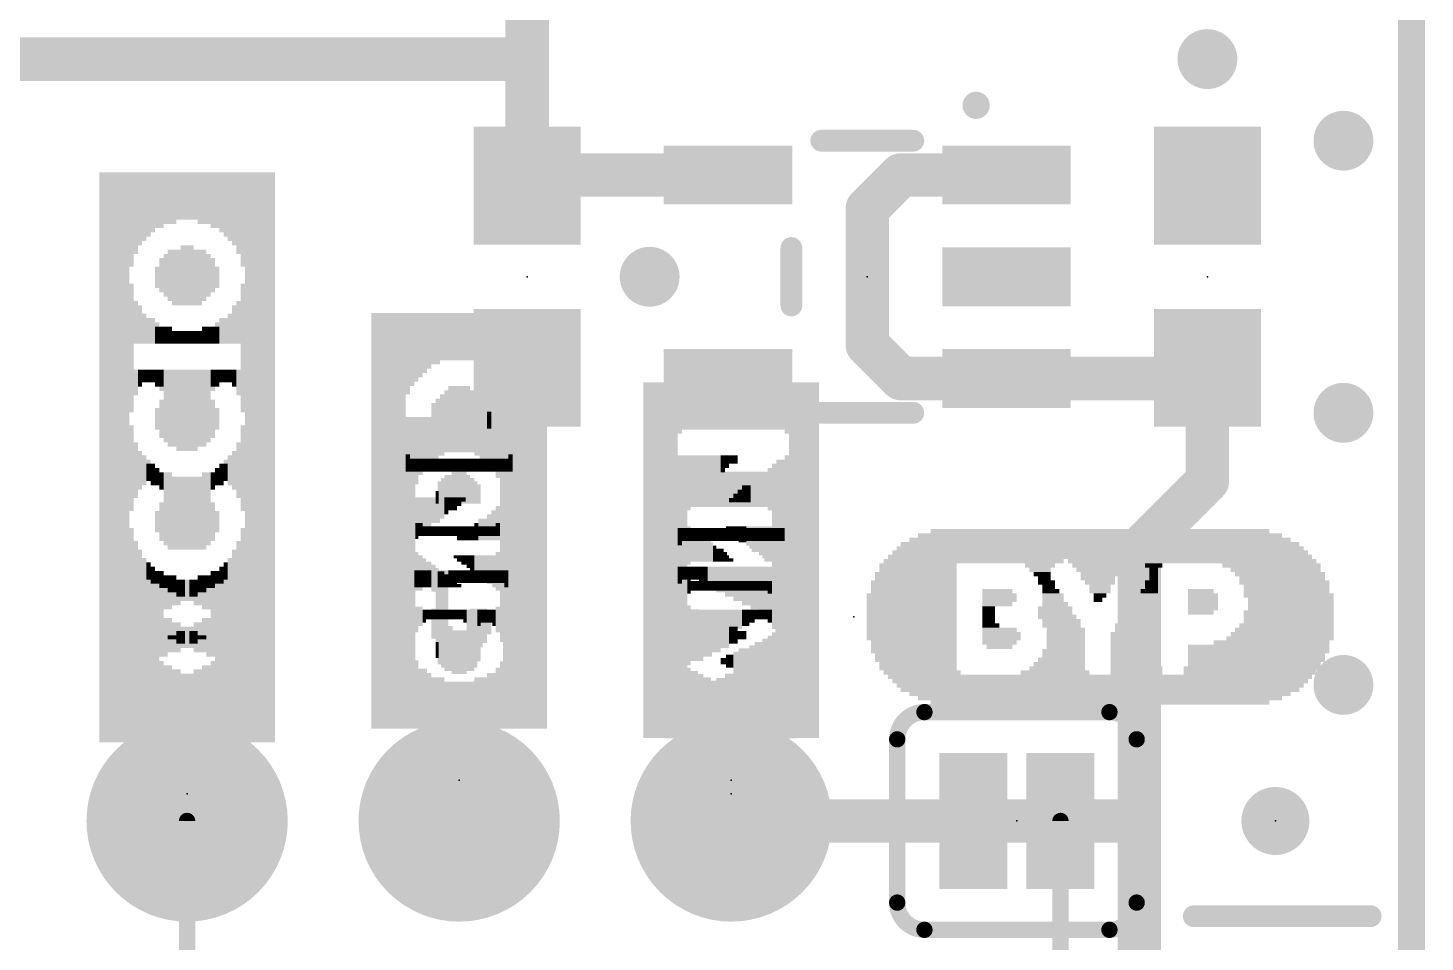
# Model space of a CAD drawing. Extents: x -26.2 to 60.5, y -16.3 to 39.9.
# Drawn here: x 20.1 to 33.15, y 5.22 to 13.75 of the extents above; entities that cross this region are included whole.
import ezdxf

# ---------------------------------------------------------------- set-up
doc = ezdxf.new("R2010")
doc.units = 0
for name, color, linetype in [('1', 12, 'CONTINUOUS'), ('16', 140, 'CONTINUOUS'), ('17', 183, 'CONTINUOUS'), ('18', 110, 'CONTINUOUS'), ('20', 53, 'CONTINUOUS'), ('21', 41, 'CONTINUOUS'), ('22', 40, 'CONTINUOUS'), ('23', 53, 'CONTINUOUS'), ('24', 53, 'CONTINUOUS'), ('51', 53, 'CONTINUOUS')]:
    doc.layers.add(name, color=color, linetype=linetype)

# ---------------------------------------------------------------- blocks, each defined once
blk = doc.blocks.new('RECT')
blk.add_solid([(-0.5, -0.5), (0.5, -0.5), (-0.5, 0.5), (0.5, 0.5)])
blk = doc.blocks.new('PIE')
at = {"const_width": 0.5}
blk.add_lwpolyline([(0, -0.25, 1), (0, 0.25, 1), (0, -0.25)], format="xyb", dxfattribs=at)
blk = doc.blocks.new('ROUNDP')
at = {"const_width": 0.5}
blk.add_lwpolyline([(0, -0.25, 1), (0, 0.25, 1), (0, -0.25)], format="xyb", dxfattribs=at)
blk = doc.blocks.new('ROUNDV')
at = {"const_width": 0.5}
blk.add_lwpolyline([(0, -0.25, 1), (0, 0.25, 1), (0, -0.25)], format="xyb", dxfattribs=at)

msp = doc.modelspace()

# ---------------------------------------------------------------- linework, layer by layer
at = {"layer": '1'}
for points, const_width in [([(33.02, 0), (33.02, 39.37)], 0.254), ([(28.9306, 6.35), (26.67, 6.35)], 0.4064), ([(21.59, 6.35), (21.59, 5.08)], 0.1524), ([(29.7434, 6.35), (29.7434, 5.1054)], 0.1524)]:
    msp.add_lwpolyline(points, dxfattribs=dict(at, const_width=const_width))
for points, const_width in [([(26.67, 6.4516, 1), (26.67, 6.2484)], 0.2032), ([(28.9306, 6.2484, 1), (28.9306, 6.4516)], 0.2032), ([(21.6281, 6.35, 1), (21.5519, 6.35)], 0.0762), ([(29.7815, 6.35, 1), (29.7053, 6.35)], 0.0762)]:
    msp.add_lwpolyline(points, format="xyb", dxfattribs=dict(at, const_width=const_width))
at = {"layer": '16'}
for points, const_width in [([(33.02, 0), (33.02, 39.37)], 0.254), ([(24.765, 13.462), (24.765, 21.463)], 0.4064), ([(19.304, 13.462), (24.765, 13.462)], 0.4064), ([(24.765, 13.462), (24.765, 12.28)], 0.4064), ([(24.865, 12.38), (24.765, 12.28)], 0.4064), ([(26.6399, 12.38), (24.865, 12.38)], 0.4064), ([(28.255, 12.38), (27.94, 12.065)], 0.4064), ([(29.2401, 12.38), (28.255, 12.38)], 0.4064), ([(27.94, 12.065), (27.94, 10.795)], 0.4064), ([(27.94, 10.795), (28.255, 10.48)], 0.4064), ([(31.015, 10.48), (31.115, 10.58)], 0.4064), ([(31.115, 10.58), (31.115, 9.525)], 0.4064), ([(28.255, 10.48), (29.2401, 10.48)], 0.4064), ([(29.2401, 10.48), (31.015, 10.48)], 0.4064), ([(31.115, 9.525), (30.48, 8.89)], 0.4064), ([(30.48, 8.89), (30.48, 6.35)], 0.4064), ([(26.67, 6.35), (30.48, 6.35)], 0.4064), ([(30.48, 6.35), (30.48, 4.318)], 0.4064)]:
    msp.add_lwpolyline(points, dxfattribs=dict(at, const_width=const_width))
at = {"layer": '16', "const_width": 0.2032}
for points in [[(24.8666, 13.462, 1), (24.6634, 13.462)], [(24.765, 13.3604, 1), (24.765, 13.5636)], [(24.6634, 13.462, 1), (24.8666, 13.462)], [(24.865, 12.4816, 1), (24.865, 12.2784)], [(24.9368, 12.3082, 1), (24.7932, 12.4518)], [(26.6399, 12.2784, 1), (26.6399, 12.4816)], [(28.255, 12.4816, 1), (28.255, 12.2784)], [(28.3268, 12.3082, 1), (28.1832, 12.4518)], [(29.2401, 12.2784, 1), (29.2401, 12.4816)], [(24.6932, 12.3518, 1), (24.8368, 12.2082)], [(24.6634, 12.28, 1), (24.8666, 12.28)], [(28.0416, 12.065, 1), (27.8384, 12.065)], [(27.8682, 12.1368, 1), (28.0118, 11.9932)], [(28.0118, 10.8668, 1), (27.8682, 10.7232)], [(27.8384, 10.795, 1), (28.0416, 10.795)], [(31.2166, 10.58, 1), (31.0134, 10.58)], [(31.1868, 10.5082, 1), (31.0432, 10.6518)], [(28.255, 10.5816, 1), (28.255, 10.3784)], [(28.1832, 10.4082, 1), (28.3268, 10.5518)], [(29.2401, 10.5816, 1), (29.2401, 10.3784)], [(29.2401, 10.3784, 1), (29.2401, 10.5816)], [(30.9432, 10.5518, 1), (31.0868, 10.4082)], [(31.015, 10.3784, 1), (31.015, 10.5816)], [(31.1868, 9.4532, 1), (31.0432, 9.5968)], [(31.0134, 9.525, 1), (31.2166, 9.525)], [(30.5816, 8.89, 1), (30.3784, 8.89)], [(30.4082, 8.9618, 1), (30.5518, 8.8182)], [(26.67, 6.4516, 1), (26.67, 6.2484)], [(30.5816, 6.35, 1), (30.3784, 6.35)], [(30.48, 6.2484, 1), (30.48, 6.4516)], [(30.3784, 6.35, 1), (30.5816, 6.35)]]:
    msp.add_lwpolyline(points, format="xyb", dxfattribs=at)
at = {"layer": '20', "const_width": 0.2032}
msp.add_lwpolyline([(33.02, 0), (33.02, 39.37)], dxfattribs=at)
at = {"layer": '21'}
for points, const_width in [([(28.4734, 7.366, 0.4142), (28.2194, 7.112)], 0.1524), ([(28.4734, 7.4041, 1), (28.4734, 7.3279)], 0.0762), ([(28.4734, 7.3279, 1), (28.4734, 7.4041)], 0.0762), ([(30.4546, 7.112, 0.4142), (30.2006, 7.366)], 0.1524), ([(30.2006, 7.4041, 1), (30.2006, 7.3279)], 0.0762), ([(30.2006, 7.3279, 1), (30.2006, 7.4041)], 0.0762), ([(28.2575, 7.112, 1), (28.1813, 7.112)], 0.0762), ([(30.4927, 7.112, 1), (30.4165, 7.112)], 0.0762), ([(28.1813, 7.112, 1), (28.2575, 7.112)], 0.0762), ([(30.4165, 7.112, 1), (30.4927, 7.112)], 0.0762), ([(28.2194, 5.588, 0.4142), (28.4734, 5.334)], 0.1524), ([(28.2575, 5.588, 1), (28.1813, 5.588)], 0.0762), ([(28.1813, 5.588, 1), (28.2575, 5.588)], 0.0762), ([(30.2006, 5.334, 0.4142), (30.4546, 5.588)], 0.1524), ([(30.4927, 5.588, 1), (30.4165, 5.588)], 0.0762), ([(30.4165, 5.588, 1), (30.4927, 5.588)], 0.0762), ([(30.988, 5.5118, 1), (30.988, 5.4102)], 0.1016), ([(32.639, 5.4102, 1), (32.639, 5.5118)], 0.1016), ([(28.4734, 5.3721, 1), (28.4734, 5.2959)], 0.0762), ([(28.4734, 5.2959, 1), (28.4734, 5.3721)], 0.0762), ([(30.2006, 5.3721, 1), (30.2006, 5.2959)], 0.0762), ([(30.2006, 5.2959, 1), (30.2006, 5.3721)], 0.0762)]:
    msp.add_lwpolyline(points, format="xyb", dxfattribs=dict(at, const_width=const_width))
for points, const_width in [([(28.4734, 7.366), (30.2006, 7.366)], 0.1524), ([(28.2194, 7.112), (28.2194, 5.588)], 0.1524), ([(30.4546, 7.112), (30.4546, 5.588)], 0.1524), ([(32.639, 5.461), (30.988, 5.461)], 0.2032), ([(30.2006, 5.334), (28.4734, 5.334)], 0.1524)]:
    msp.add_lwpolyline(points, dxfattribs=dict(at, const_width=const_width))
at = {"layer": '22'}
for points, const_width in [([(28.956, 12.9667, 1), (28.956, 13.0937, 1), (28.956, 12.9667)], 0.127), ([(27.5106, 12.7508, 1), (27.5106, 12.6492)], 0.1016), ([(28.3694, 12.6492, 1), (28.3694, 12.7508)], 0.1016), ([(27.282, 11.6984, 1), (27.1804, 11.6984)], 0.1016), ([(27.1804, 11.1616, 1), (27.282, 11.1616)], 0.1016), ([(27.5106, 10.2108, 1), (27.5106, 10.1092)], 0.1016), ([(28.3694, 10.1092, 1), (28.3694, 10.2108)], 0.1016)]:
    msp.add_lwpolyline(points, format="xyb", dxfattribs=dict(at, const_width=const_width))
at = {"layer": '22', "const_width": 0.2032}
for points in [[(28.3694, 12.7), (27.5106, 12.7)], [(27.2312, 11.6984), (27.2312, 11.1616)], [(27.5106, 10.16), (28.3694, 10.16)]]:
    msp.add_lwpolyline(points, dxfattribs=at)
at = {"layer": '23'}
for p in [(27.813, 8.255), (24.13, 6.731), (21.59, 6.604), (26.67, 6.604), (29.337, 6.35), (31.75, 6.35)]:
    msp.add_point(p, dxfattribs=at)
at = {"layer": '24'}
for p in [(24.765, 11.43), (27.94, 11.43), (31.115, 11.43), (24.13, 6.731), (26.67, 6.731), (21.59, 6.604), (31.75, 6.35)]:
    msp.add_point(p, dxfattribs=at)

# ---------------------------------------------------------------- block references
at = {"layer": '1', "xscale": 0.635, "yscale": 1.27, "rotation": 180}
for p in [(28.9306, 6.35), (29.7434, 6.35)]:
    msp.add_blockref('RECT', p, dxfattribs=at)
at = {"layer": '1', "xscale": 0.635, "yscale": 0.635}
msp.add_blockref('PIE', (31.75, 6.35), dxfattribs=at)
at = {"layer": '16', "xscale": 1.1}
for p, rotation in [((24.765, 12.28), 270), ((31.115, 12.28), 90), ((24.765, 10.58), 270), ((31.115, 10.58), 90)]:
    msp.add_blockref('RECT', p, dxfattribs=dict(at, rotation=rotation))
at = {"layer": '16', "xscale": 0.55, "yscale": 1.2, "rotation": 270}
for p in [(26.6399, 12.38), (29.2401, 12.38), (29.2401, 11.43), (26.6399, 10.48), (29.2401, 10.48)]:
    msp.add_blockref('RECT', p, dxfattribs=at)
at = {"layer": '16', "xscale": 0.635, "yscale": 0.635}
msp.add_blockref('PIE', (31.75, 6.35), dxfattribs=at)
at = {"layer": '17', "xscale": 1.8796, "yscale": 1.8796, "rotation": 90}
for p in [(21.59, 6.35), (21.59, 6.35), (24.13, 6.35), (24.13, 6.35), (26.67, 6.35), (26.67, 6.35)]:
    msp.add_blockref('ROUNDP', p, dxfattribs=at)
at = {"layer": '18', "xscale": 0.5588, "yscale": 0.5588}
for p in [(31.115, 13.462), (31.115, 13.462), (32.385, 12.7), (32.385, 12.7), (25.908, 11.43), (25.908, 11.43), (32.385, 10.16), (32.385, 10.16), (32.385, 7.62), (32.385, 7.62)]:
    msp.add_blockref('ROUNDV', p, dxfattribs=at)
at = {"layer": '21', "yscale": 0.04, "rotation": 90}
for p, xscale in [((20.79, 9.744), 5.32), ((20.83, 9.744), 5.32), ((20.87, 9.744), 5.32), ((20.91, 9.744), 5.32), ((20.95, 9.744), 5.32), ((20.99, 9.744), 5.32), ((21.03, 9.744), 5.32), ((21.07, 11.964), 0.88), ((21.11, 12.024), 0.76), ((21.15, 12.064), 0.68), ((21.19, 12.084), 0.64), ((21.23, 12.104), 0.6), ((21.27, 12.124), 0.56), ((21.31, 12.144), 0.52), ((21.35, 12.144), 0.52), ((21.39, 12.164), 0.48), ((21.43, 12.164), 0.48), ((21.47, 12.164), 0.48), ((21.51, 12.184), 0.44), ((21.55, 12.184), 0.44), ((21.59, 12.184), 0.44), ((21.63, 12.184), 0.44), ((21.67, 12.184), 0.44), ((21.71, 12.184), 0.44), ((21.75, 12.164), 0.48), ((21.79, 12.164), 0.48), ((21.83, 12.164), 0.48), ((21.87, 12.144), 0.52), ((21.91, 12.144), 0.52), ((21.95, 12.124), 0.56), ((21.99, 12.104), 0.6), ((22.03, 12.084), 0.64), ((22.07, 12.064), 0.68), ((22.11, 12.024), 0.76), ((22.15, 9.744), 5.32), ((22.19, 9.744), 5.32), ((22.23, 9.744), 5.32), ((22.27, 9.744), 5.32), ((22.31, 9.744), 5.32), ((22.35, 9.744), 5.32), ((22.39, 9.744), 5.32), ((21.43, 11.424), 0.44), ((21.47, 11.444), 0.48), ((21.51, 11.424), 0.52), ((21.55, 11.424), 0.52), ((21.59, 11.444), 0.56), ((21.63, 11.444), 0.56), ((21.67, 11.424), 0.52), ((21.71, 11.424), 0.52), ((21.75, 11.444), 0.48), ((21.79, 11.444), 0.4), ((21.35, 11.444), 0.24), ((21.39, 11.424), 0.36), ((21.83, 11.444), 0.32), ((21.87, 11.424), 0.2), ((21.07, 10.764), 1.2), ((22.11, 11.004), 0.48), ((21.11, 11.004), 0.4), ((21.15, 10.984), 0.36), ((22.03, 10.964), 0.32), ((22.07, 10.984), 0.36), ((23.33, 9.151), 3.88), ((23.37, 9.151), 3.88), ((23.41, 9.151), 3.88), ((23.45, 9.151), 3.88), ((23.49, 9.151), 3.88), ((23.53, 9.151), 3.88), ((23.57, 9.151), 3.88), ((23.61, 9.691), 2.8), ((23.65, 10.711), 0.76), ((23.69, 10.751), 0.68), ((23.73, 10.771), 0.64), ((23.77, 10.791), 0.6), ((23.81, 10.811), 0.56), ((23.85, 10.831), 0.52), ((23.89, 10.851), 0.48), ((23.93, 10.851), 0.48), ((23.97, 10.871), 0.44), ((24.01, 10.871), 0.44), ((24.05, 10.871), 0.44), ((24.09, 10.871), 0.44), ((24.13, 10.871), 0.44), ((24.17, 10.871), 0.44), ((24.21, 10.871), 0.44), ((24.25, 10.871), 0.44), ((24.29, 10.871), 0.44), ((24.33, 10.851), 0.48), ((24.37, 10.851), 0.48), ((24.41, 10.831), 0.52), ((24.45, 10.831), 0.52), ((24.49, 10.811), 0.56), ((24.53, 10.791), 0.6), ((24.57, 10.771), 0.64), ((24.61, 10.731), 0.72), ((24.65, 10.671), 0.84), ((24.69, 9.151), 3.88), ((24.73, 9.151), 3.88), ((24.77, 9.151), 3.88), ((24.81, 9.151), 3.88), ((24.85, 9.151), 3.88), ((24.89, 9.151), 3.88), ((24.93, 9.151), 3.88), ((21.19, 10.944), 0.28), ((21.23, 10.924), 0.24), ((21.27, 10.924), 0.24), ((21.31, 10.904), 0.2), ((21.35, 10.884), 0.16), ((21.39, 10.884), 0.16), ((21.43, 10.884), 0.16), ((21.79, 10.884), 0.16), ((21.83, 10.884), 0.16), ((21.87, 10.884), 0.16), ((21.91, 10.904), 0.2), ((21.95, 10.924), 0.24), ((21.99, 10.944), 0.28), ((21.47, 10.864), 0.12), ((21.51, 10.864), 0.12), ((21.55, 10.864), 0.12), ((21.59, 10.864), 0.12), ((21.63, 10.864), 0.12), ((21.67, 10.864), 0.12), ((21.71, 10.864), 0.12), ((21.75, 10.864), 0.12), ((22.11, 10.444), 0.32), ((21.11, 10.444), 0.24), ((21.15, 10.484), 0.16), ((21.19, 10.504), 0.12), ((21.23, 10.504), 0.12), ((21.27, 10.504), 0.12), ((21.31, 10.504), 0.12), ((21.35, 10.484), 0.16), ((21.39, 10.464), 0.2), ((21.43, 10.224), 0.68), ((21.47, 10.204), 0.72), ((21.51, 10.204), 0.72), ((21.55, 10.184), 0.76), ((21.59, 10.184), 0.76), ((21.63, 10.184), 0.76), ((21.67, 10.184), 0.76), ((21.71, 10.204), 0.72), ((21.75, 10.204), 0.72), ((21.79, 10.224), 0.68), ((21.83, 10.464), 0.2), ((21.87, 10.484), 0.16), ((21.91, 10.504), 0.12), ((21.95, 10.504), 0.12), ((21.99, 10.504), 0.12), ((22.03, 10.504), 0.12), ((22.07, 10.464), 0.2), ((25.87, 8.784), 3.32), ((25.91, 8.784), 3.32), ((25.95, 8.784), 3.32), ((25.99, 8.784), 3.32), ((26.03, 8.784), 3.32), ((26.07, 8.784), 3.32), ((26.11, 8.784), 3.32), ((26.15, 9.464), 1.96), ((26.19, 10.204), 0.48), ((26.23, 10.224), 0.44), ((26.27, 10.224), 0.44), ((26.31, 10.224), 0.44), ((26.35, 10.224), 0.44), ((26.39, 10.224), 0.44), ((26.43, 10.224), 0.44), ((26.47, 10.224), 0.44), ((26.51, 10.224), 0.44), ((26.55, 10.224), 0.44), ((26.59, 10.224), 0.44), ((26.63, 10.224), 0.44), ((26.67, 10.224), 0.44), ((26.71, 10.224), 0.44), ((26.75, 10.224), 0.44), ((26.79, 10.224), 0.44), ((26.83, 10.224), 0.44), ((26.87, 10.224), 0.44), ((26.91, 10.224), 0.44), ((26.95, 10.224), 0.44), ((26.99, 10.224), 0.44), ((27.03, 10.224), 0.44), ((27.07, 10.224), 0.44), ((27.11, 10.224), 0.44), ((27.15, 10.224), 0.44), ((27.19, 10.204), 0.48), ((27.23, 8.784), 3.32), ((27.27, 8.784), 3.32), ((27.31, 8.784), 3.32), ((27.35, 8.784), 3.32), ((27.39, 8.784), 3.32), ((27.43, 8.784), 3.32), ((27.47, 8.784), 3.32), ((23.97, 10.171), 0.32), ((24.01, 10.191), 0.36), ((24.05, 10.211), 0.4), ((24.09, 10.211), 0.4), ((24.13, 10.211), 0.4), ((24.17, 10.211), 0.4), ((24.21, 10.211), 0.4), ((24.25, 10.191), 0.36), ((24.29, 10.191), 0.36), ((24.33, 10.171), 0.32), ((21.35, 10.104), 0.28), ((21.39, 10.104), 0.36), ((21.83, 10.104), 0.36), ((21.87, 10.104), 0.2), ((23.89, 10.131), 0.24), ((23.93, 10.151), 0.28), ((24.37, 10.151), 0.28), ((21.07, 9.644), 0.8), ((24.41, 10.091), 0.16), ((22.11, 9.624), 0.6), ((21.11, 9.624), 0.52), ((21.15, 9.624), 0.36), ((22.07, 9.624), 0.44), ((21.19, 9.624), 0.28), ((21.23, 9.624), 0.2), ((21.27, 9.604), 0.16), ((21.95, 9.604), 0.16), ((21.99, 9.624), 0.2), ((22.03, 9.624), 0.28), ((23.65, 9.691), 0.16), ((23.69, 9.671), 0.12), ((23.73, 9.671), 0.12), ((23.77, 9.671), 0.12), ((23.81, 9.671), 0.12), ((23.85, 9.671), 0.12), ((23.89, 9.671), 0.12), ((23.93, 9.671), 0.12), ((23.97, 9.671), 0.12), ((24.01, 9.671), 0.12), ((24.05, 9.671), 0.12), ((24.09, 9.671), 0.12), ((24.13, 9.671), 0.12), ((24.17, 9.671), 0.12), ((24.21, 9.671), 0.12), ((24.25, 9.671), 0.12), ((24.29, 9.671), 0.12), ((24.33, 9.671), 0.12), ((24.37, 9.671), 0.12), ((24.41, 9.671), 0.12), ((24.45, 9.671), 0.12), ((24.49, 9.671), 0.12), ((24.53, 9.671), 0.12), ((24.57, 9.671), 0.12), ((24.61, 9.691), 0.16), ((24.65, 9.671), 0.2), ((26.19, 9.544), 0.44), ((26.23, 9.544), 0.44), ((26.27, 9.564), 0.4), ((26.31, 9.584), 0.36), ((26.35, 9.604), 0.32), ((26.39, 9.604), 0.32), ((26.43, 9.624), 0.28), ((26.47, 9.644), 0.24), ((26.51, 9.664), 0.2), ((26.55, 9.664), 0.2), ((26.59, 9.684), 0.16), ((26.63, 9.704), 0.12), ((26.67, 9.724), 0.08), ((26.71, 9.724), 0.08), ((27.07, 9.504), 0.36), ((27.11, 9.524), 0.4), ((27.15, 9.524), 0.4), ((27.19, 9.524), 0.48), ((21.31, 9.564), 0.16), ((21.35, 9.524), 0.16), ((21.39, 9.504), 0.2), ((21.43, 9.264), 0.68), ((21.47, 9.224), 0.68), ((21.51, 9.224), 0.68), ((21.55, 9.224), 0.68), ((21.59, 9.224), 0.68), ((21.63, 9.224), 0.68), ((21.67, 9.224), 0.68), ((21.71, 9.224), 0.68), ((21.75, 9.224), 0.68), ((21.79, 9.264), 0.68), ((21.83, 9.524), 0.16), ((21.87, 9.564), 0.16), ((21.91, 9.564), 0.16), ((26.87, 9.424), 0.2), ((26.91, 9.444), 0.24), ((26.95, 9.464), 0.28), ((26.99, 9.464), 0.28), ((27.03, 9.484), 0.32), ((23.65, 9.171), 0.48), ((24.65, 9.171), 0.48), ((26.71, 9.364), 0.08), ((26.75, 9.384), 0.12), ((26.79, 9.404), 0.16), ((26.83, 9.404), 0.16), ((21.35, 9.144), 0.28), ((21.39, 9.164), 0.4), ((21.83, 9.144), 0.36), ((23.69, 9.171), 0.4), ((23.73, 9.191), 0.36), ((23.77, 9.191), 0.36), ((23.81, 9.211), 0.32), ((23.85, 9.231), 0.28), ((23.89, 9.251), 0.24), ((23.93, 9.251), 0.24), ((23.97, 9.271), 0.2), ((24.01, 9.291), 0.16), ((24.05, 9.311), 0.12), ((24.09, 9.311), 0.12), ((24.13, 9.331), 0.08), ((24.17, 9.351), 0.04), ((24.49, 9.131), 0.32), ((24.53, 9.131), 0.32), ((24.57, 9.151), 0.36), ((24.61, 9.151), 0.44), ((26.67, 9.344), 0.04), ((21.87, 9.144), 0.2), ((24.29, 9.051), 0.16), ((24.33, 9.071), 0.2), ((24.37, 9.071), 0.2), ((24.41, 9.091), 0.24), ((24.45, 9.111), 0.28), ((21.07, 8.084), 2), ((24.13, 8.991), 0.04), ((24.17, 9.011), 0.08), ((24.21, 9.011), 0.08), ((24.25, 9.031), 0.12), ((26.19, 9.004), 0.16), ((26.23, 9.024), 0.12), ((26.27, 9.024), 0.12), ((26.31, 9.024), 0.12), ((26.35, 9.024), 0.12), ((26.39, 9.024), 0.12), ((26.43, 9.024), 0.12), ((26.47, 9.024), 0.12), ((26.51, 9.024), 0.12), ((26.55, 9.024), 0.12), ((26.59, 9.024), 0.12), ((26.63, 9.024), 0.12), ((26.67, 9.024), 0.12), ((26.71, 9.024), 0.12), ((26.75, 9.024), 0.12), ((26.79, 9.024), 0.12), ((26.83, 9.024), 0.12), ((26.87, 9.024), 0.12), ((26.91, 9.024), 0.12), ((26.95, 9.024), 0.12), ((26.99, 9.024), 0.12), ((27.03, 9.024), 0.12), ((27.07, 9.024), 0.12), ((27.11, 9.024), 0.12), ((27.15, 9.024), 0.12), ((27.19, 9.024), 0.2), ((21.11, 8.764), 0.4), ((21.15, 8.744), 0.28), ((22.07, 8.524), 0.72), ((22.11, 8.544), 0.84), ((21.19, 8.704), 0.2), ((21.23, 8.684), 0.16), ((21.99, 8.484), 0.56), ((22.03, 8.524), 0.64), ((21.27, 8.644), 0.16), ((21.31, 8.624), 0.12), ((21.35, 8.604), 0.16), ((21.39, 8.584), 0.12), ((21.43, 8.564), 0.16), ((21.47, 8.564), 0.16), ((21.71, 8.504), 0.28), ((21.75, 8.484), 0.32), ((21.79, 8.484), 0.32), ((21.83, 8.484), 0.4), ((21.87, 8.484), 0.4), ((21.91, 8.484), 0.48), ((21.95, 8.484), 0.48), ((23.65, 8.571), 0.32), ((23.69, 8.591), 0.2), ((23.73, 8.611), 0.16), ((23.77, 8.611), 0.16), ((23.81, 8.611), 0.16), ((23.85, 8.611), 0.16), ((23.89, 8.591), 0.2), ((23.93, 8.331), 0.72), ((23.97, 8.311), 0.76), ((24.01, 8.311), 0.76), ((24.05, 8.611), 0.16), ((24.09, 8.631), 0.12), ((24.13, 8.631), 0.12), ((24.17, 8.631), 0.12), ((24.21, 8.631), 0.12), ((24.25, 8.631), 0.12), ((24.29, 8.631), 0.12), ((24.33, 8.631), 0.12), ((24.37, 8.631), 0.12), ((24.41, 8.631), 0.12), ((24.45, 8.631), 0.12), ((24.49, 8.631), 0.12), ((24.53, 8.631), 0.12), ((24.57, 8.611), 0.16), ((24.61, 8.611), 0.24), ((24.65, 8.571), 0.32), ((26.19, 8.644), 0.16), ((26.23, 8.664), 0.12), ((26.27, 8.664), 0.12), ((26.31, 8.664), 0.12), ((26.35, 8.664), 0.12), ((26.39, 8.644), 0.16), ((26.43, 8.644), 0.16), ((26.47, 8.624), 0.2), ((26.51, 8.624), 0.2), ((26.55, 8.604), 0.24), ((26.59, 8.604), 0.24), ((26.63, 8.584), 0.28), ((26.67, 8.584), 0.28), ((26.71, 8.564), 0.32), ((26.75, 8.564), 0.32), ((26.79, 8.544), 0.36), ((26.83, 8.544), 0.36), ((26.87, 8.524), 0.4), ((26.91, 8.524), 0.4), ((26.95, 8.504), 0.44), ((26.99, 8.504), 0.44), ((27.03, 8.484), 0.48), ((27.07, 8.484), 0.48), ((27.11, 8.464), 0.52), ((27.15, 8.464), 0.52), ((27.19, 8.444), 0.56), ((21.51, 8.524), 0.16), ((21.55, 8.524), 0.16), ((21.59, 8.504), 0.2), ((21.63, 8.504), 0.2), ((21.67, 8.484), 0.24), ((21.11, 8.064), 0.6), ((21.15, 8.064), 0.6), ((26.15, 8.084), 0.72), ((26.19, 8.084), 0.64), ((26.23, 8.084), 0.56), ((26.27, 8.084), 0.56), ((21.19, 8.064), 0.52), ((21.23, 8.064), 0.52), ((21.27, 8.084), 0.48), ((21.31, 8.064), 0.44), ((21.35, 8.084), 0.4), ((21.39, 8.064), 0.36), ((21.43, 8.084), 0.32), ((23.89, 8.191), 0.28), ((24.25, 8.131), 0.4), ((24.29, 8.131), 0.4), ((24.33, 8.151), 0.36), ((24.37, 8.171), 0.32), ((24.41, 8.191), 0.2), ((26.31, 8.084), 0.48), ((26.35, 8.084), 0.48), ((26.39, 8.064), 0.44), ((26.43, 8.084), 0.4), ((26.47, 8.064), 0.36), ((26.51, 8.084), 0.32), ((26.55, 8.084), 0.32), ((21.47, 8.064), 0.28), ((21.51, 8.064), 0.28), ((21.55, 8.064), 0.2), ((21.59, 8.064), 0.2), ((21.63, 8.064), 0.12), ((21.67, 8.064), 0.12), ((24.05, 8.031), 0.28), ((24.09, 8.011), 0.24), ((24.13, 8.011), 0.24), ((24.17, 8.011), 0.24), ((24.21, 8.011), 0.24), ((26.59, 8.084), 0.24), ((26.63, 8.084), 0.24), ((26.67, 8.084), 0.16), ((26.71, 8.084), 0.16), ((26.75, 8.084), 0.08), ((26.79, 8.084), 0.08), ((21.71, 8.064), 0.04), ((21.75, 8.064), 0.04), ((22.07, 7.524), 0.88), ((22.11, 7.544), 0.92), ((23.61, 7.631), 0.84), ((23.65, 7.591), 0.76), ((24.65, 7.611), 0.8), ((27.11, 7.544), 0.84), ((27.15, 7.544), 0.84), ((27.19, 7.564), 0.88), ((21.83, 7.464), 0.76), ((21.87, 7.464), 0.76), ((21.91, 7.484), 0.8), ((21.95, 7.484), 0.8), ((21.99, 7.504), 0.84), ((22.03, 7.504), 0.84), ((23.69, 7.551), 0.68), ((23.73, 7.531), 0.64), ((24.57, 7.531), 0.64), ((24.61, 7.571), 0.72), ((26.87, 7.484), 0.72), ((26.91, 7.484), 0.72), ((26.95, 7.504), 0.76), ((26.99, 7.504), 0.76), ((27.03, 7.524), 0.8), ((27.07, 7.524), 0.8), ((21.59, 7.404), 0.64), ((21.63, 7.404), 0.64), ((21.67, 7.424), 0.68), ((21.71, 7.424), 0.68), ((21.75, 7.444), 0.72), ((21.79, 7.444), 0.72), ((23.77, 7.491), 0.56), ((23.81, 7.491), 0.56), ((23.85, 7.471), 0.52), ((24.41, 7.471), 0.52), ((24.45, 7.471), 0.52), ((24.49, 7.491), 0.56), ((24.53, 7.511), 0.6), ((26.63, 7.424), 0.6), ((26.67, 7.424), 0.6), ((26.71, 7.444), 0.64), ((26.75, 7.444), 0.64), ((26.79, 7.464), 0.68), ((26.83, 7.464), 0.68), ((21.35, 7.344), 0.52), ((21.39, 7.344), 0.52), ((21.43, 7.364), 0.56), ((21.47, 7.364), 0.56), ((21.51, 7.384), 0.6), ((21.55, 7.384), 0.6), ((23.89, 7.451), 0.48), ((23.93, 7.451), 0.48), ((23.97, 7.451), 0.48), ((24.01, 7.431), 0.44), ((24.05, 7.431), 0.44), ((24.09, 7.431), 0.44), ((24.13, 7.431), 0.44), ((24.17, 7.431), 0.44), ((24.21, 7.431), 0.44), ((24.25, 7.431), 0.44), ((24.29, 7.451), 0.48), ((24.33, 7.451), 0.48), ((24.37, 7.451), 0.48), ((26.15, 7.404), 0.56), ((26.19, 7.364), 0.48), ((26.39, 7.364), 0.48), ((26.43, 7.364), 0.48), ((26.47, 7.384), 0.52), ((26.51, 7.384), 0.52), ((26.55, 7.404), 0.56), ((26.59, 7.404), 0.56), ((21.11, 7.324), 0.48), ((21.15, 7.304), 0.44), ((21.19, 7.304), 0.44), ((21.23, 7.304), 0.44), ((21.27, 7.324), 0.48), ((21.31, 7.324), 0.48), ((26.23, 7.344), 0.44), ((26.27, 7.324), 0.4), ((26.31, 7.344), 0.44), ((26.35, 7.344), 0.44)]:
    msp.add_blockref('RECT', p, dxfattribs=dict(at, xscale=xscale))
at = {"layer": '21', "yscale": 0.04}
for p, xscale in [((30.113, 9.015), 3.4), ((30.113, 9.055), 3.16), ((30.113, 8.855), 3.88), ((30.113, 8.895), 3.8), ((30.113, 8.935), 3.72), ((30.113, 8.975), 3.56), ((28.413, 8.735), 0.72), ((28.933, 8.775), 1.68), ((30.113, 8.815), 3.96), ((29.553, 8.735), 0.28), ((30.093, 8.775), 0.56), ((30.093, 8.735), 0.48), ((31.293, 8.775), 1.68), ((30.613, 8.735), 0.16), ((31.713, 8.735), 0.92), ((28.393, 8.655), 0.76), ((28.393, 8.615), 0.76), ((28.413, 8.695), 0.72), ((29.553, 8.695), 0.2), ((29.573, 8.655), 0.16), ((29.593, 8.615), 0.12), ((30.113, 8.695), 0.44), ((30.113, 8.655), 0.36), ((30.093, 8.615), 0.32), ((30.613, 8.695), 0.08), ((30.613, 8.655), 0.08), ((30.613, 8.615), 0.08), ((31.753, 8.695), 0.84), ((31.793, 8.655), 0.84), ((31.813, 8.615), 0.8), ((28.373, 8.575), 0.8), ((28.373, 8.535), 0.8), ((28.373, 8.495), 0.8), ((29.153, 8.495), 0.28), ((29.613, 8.575), 0.16), ((29.633, 8.535), 0.12), ((29.653, 8.495), 0.16), ((30.113, 8.575), 0.28), ((30.113, 8.535), 0.2), ((30.113, 8.495), 0.2), ((30.573, 8.495), 0.16), ((30.593, 8.575), 0.12), ((30.593, 8.535), 0.12), ((31.053, 8.495), 0.24), ((31.833, 8.575), 0.84), ((31.853, 8.535), 0.8), ((31.853, 8.495), 0.8), ((28.353, 8.455), 0.84), ((28.353, 8.415), 0.84), ((28.353, 8.375), 0.84), ((28.353, 8.335), 0.84), ((29.173, 8.455), 0.32), ((29.173, 8.415), 0.32), ((29.153, 8.375), 0.28), ((29.073, 8.335), 0.12), ((29.693, 8.335), 0.32), ((29.673, 8.455), 0.2), ((29.673, 8.415), 0.2), ((29.693, 8.375), 0.24), ((30.113, 8.455), 0.12), ((30.093, 8.415), 0.08), ((30.513, 8.335), 0.28), ((30.533, 8.375), 0.24), ((30.553, 8.455), 0.2), ((30.553, 8.415), 0.2), ((31.073, 8.455), 0.28), ((31.073, 8.415), 0.28), ((31.073, 8.375), 0.28), ((31.073, 8.335), 0.28), ((31.873, 8.455), 0.84), ((31.893, 8.415), 0.8), ((31.893, 8.375), 0.8), ((31.893, 8.335), 0.8), ((28.353, 8.295), 0.84), ((28.353, 8.255), 0.84), ((28.353, 8.215), 0.84), ((29.073, 8.295), 0.12), ((29.073, 8.255), 0.12), ((29.073, 8.215), 0.12), ((29.693, 8.295), 0.32), ((29.713, 8.255), 0.36), ((29.753, 8.215), 0.36), ((30.473, 8.215), 0.36), ((30.493, 8.295), 0.32), ((30.493, 8.255), 0.32), ((31.053, 8.295), 0.24), ((31.873, 8.295), 0.84), ((31.873, 8.255), 0.84), ((31.873, 8.215), 0.84), ((28.353, 8.175), 0.84), ((28.353, 8.135), 0.84), ((28.353, 8.095), 0.84), ((29.093, 8.175), 0.16), ((29.173, 8.135), 0.32), ((29.193, 8.095), 0.36), ((29.753, 8.175), 0.36), ((29.793, 8.135), 0.36), ((29.793, 8.095), 0.36), ((30.433, 8.095), 0.44), ((30.453, 8.175), 0.4), ((30.453, 8.135), 0.4), ((31.813, 8.095), 0.96), ((31.833, 8.135), 0.92), ((31.853, 8.175), 0.88), ((28.353, 8.055), 0.84), ((28.373, 8.015), 0.8), ((28.373, 7.975), 0.8), ((29.193, 8.055), 0.36), ((29.173, 8.015), 0.32), ((29.173, 7.975), 0.24), ((29.793, 8.055), 0.36), ((29.793, 8.015), 0.36), ((29.793, 7.975), 0.36), ((30.433, 8.055), 0.44), ((30.433, 8.015), 0.44), ((30.433, 7.975), 0.44), ((31.593, 7.975), 1.32), ((31.713, 8.015), 1.08), ((28.373, 7.935), 0.8), ((28.393, 7.895), 0.76), ((28.393, 7.855), 0.76), ((28.413, 7.815), 0.72), ((29.733, 7.815), 0.48), ((29.753, 7.855), 0.44), ((29.773, 7.935), 0.4), ((29.773, 7.895), 0.4), ((30.433, 7.935), 0.44), ((30.433, 7.895), 0.44), ((30.433, 7.855), 0.44), ((30.433, 7.815), 0.44), ((31.593, 7.935), 1.32), ((31.573, 7.895), 1.28), ((31.573, 7.855), 1.28), ((31.553, 7.815), 1.24), ((28.413, 7.775), 0.72), ((28.453, 7.735), 0.72), ((30.113, 7.695), 3.96), ((29.693, 7.735), 0.64), ((29.713, 7.775), 0.52), ((30.453, 7.775), 0.48), ((30.453, 7.735), 0.48), ((31.533, 7.775), 1.28), ((31.513, 7.735), 1.24), ((30.113, 7.655), 3.88), ((30.113, 7.615), 3.8), ((30.113, 7.575), 3.72), ((30.113, 7.535), 3.56), ((30.113, 7.495), 3.4), ((30.113, 7.455), 3.16)]:
    msp.add_blockref('RECT', p, dxfattribs=dict(at, xscale=xscale))
msp.add_blockref('RECT', (31.793, 8.055), dxfattribs=at)
at = {"layer": '22', "rotation": 90}
for p, xscale, yscale in [((20.79, 9.744), 5.32, 0.04), ((20.83, 9.744), 5.32, 0.04), ((20.87, 9.744), 5.32, 0.04), ((20.91, 9.744), 5.32, 0.04), ((20.95, 9.744), 5.32, 0.04), ((20.99, 9.744), 5.32, 0.04), ((21.03, 9.744), 5.32, 0.04), ((21.07, 12.024), 0.76, 0.04), ((21.11, 12.064), 0.68, 0.04), ((21.15, 12.084), 0.64, 0.04), ((21.19, 12.104), 0.6, 0.04), ((21.23, 12.124), 0.56, 0.04), ((21.27, 12.144), 0.52, 0.04), ((21.31, 12.144), 0.52, 0.04), ((21.35, 12.164), 0.48, 0.04), ((21.39, 12.164), 0.48, 0.04), ((21.43, 12.164), 0.48, 0.04), ((21.47, 12.184), 0.44, 0.04), ((21.51, 12.184), 0.44, 0.04), ((21.55, 12.184), 0.44, 0.04), ((21.59, 12.184), 0.44, 0.04), ((21.63, 12.184), 0.44, 0.04), ((21.67, 12.184), 0.44, 0.04), ((21.71, 12.164), 0.48, 0.04), ((21.75, 12.164), 0.48, 0.04), ((21.79, 12.164), 0.48, 0.04), ((21.83, 12.144), 0.52, 0.04), ((21.87, 12.144), 0.52, 0.04), ((21.91, 12.124), 0.56, 0.04), ((21.95, 12.104), 0.6, 0.04), ((21.99, 12.084), 0.64, 0.04), ((22.03, 12.064), 0.68, 0.04), ((22.07, 12.024), 0.76, 0.04), ((22.11, 11.964), 0.88, 0.04), ((22.15, 9.744), 5.32, 0.04), ((22.19, 9.744), 5.32, 0.04), ((22.23, 9.744), 5.32, 0.04), ((22.27, 9.744), 5.32, 0.04), ((22.31, 9.744), 5.32, 0.04), ((22.35, 9.744), 5.32, 0.04), ((22.39, 9.744), 5.32, 0.04), ((21.39, 11.444), 0.4, 0.04), ((21.43, 11.444), 0.48, 0.04), ((21.47, 11.424), 0.52, 0.04), ((21.51, 11.424), 0.52, 0.04), ((21.55, 11.444), 0.56, 0.04), ((21.59, 11.444), 0.56, 0.04), ((21.63, 11.424), 0.52, 0.04), ((21.67, 11.424), 0.52, 0.04), ((21.71, 11.444), 0.48, 0.04), ((21.75, 11.424), 0.44, 0.04), ((21.31, 11.424), 0.2, 0.04), ((21.35, 11.444), 0.32, 0.04), ((21.79, 11.424), 0.36, 0.04), ((21.83, 11.444), 0.24, 0.04), ((22.11, 10.764), 1.2, 0.04), ((21.07, 11.004), 0.48, 0.04), ((21.11, 10.984), 0.36, 0.04), ((21.15, 10.964), 0.32, 0.04), ((22.03, 10.984), 0.36, 0.04), ((22.07, 11.004), 0.4, 0.04), ((21.19, 10.944), 0.28, 0.04), ((21.23, 10.924), 0.24, 0.04), ((21.27, 10.904), 0.2, 0.04), ((21.31, 10.884), 0.16, 0.04), ((21.35, 10.884), 0.16, 0.04), ((21.39, 10.884), 0.16, 0.04), ((21.75, 10.884), 0.16, 0.04), ((21.79, 10.884), 0.16, 0.04), ((21.83, 10.884), 0.16, 0.04), ((21.87, 10.904), 0.2, 0.04), ((21.91, 10.924), 0.24, 0.04), ((21.95, 10.924), 0.24, 0.04), ((21.99, 10.944), 0.28, 0.04), ((21.43, 10.864), 0.12, 0.04), ((21.47, 10.864), 0.12, 0.04), ((21.51, 10.864), 0.12, 0.04), ((21.55, 10.864), 0.12, 0.04), ((21.59, 10.864), 0.12, 0.04), ((21.63, 10.864), 0.12, 0.04), ((21.67, 10.864), 0.12, 0.04), ((21.71, 10.864), 0.12, 0.04), ((21.07, 10.444), 0.32, 0.04), ((21.11, 10.464), 0.2, 0.04), ((21.15, 10.504), 0.12, 0.04), ((21.19, 10.504), 0.12, 0.04), ((21.23, 10.504), 0.12, 0.04), ((21.27, 10.504), 0.12, 0.04), ((21.31, 10.484), 0.16, 0.04), ((21.35, 10.464), 0.2, 0.04), ((21.39, 10.224), 0.68, 0.04), ((21.43, 10.204), 0.72, 0.04), ((21.47, 10.204), 0.72, 0.04), ((21.51, 10.184), 0.76, 0.04), ((21.55, 10.184), 0.76, 0.04), ((21.59, 10.184), 0.76, 0.04), ((21.63, 10.184), 0.76, 0.04), ((21.67, 10.204), 0.72, 0.04), ((21.71, 10.204), 0.72, 0.04), ((21.75, 10.224), 0.68, 0.04), ((21.79, 10.464), 0.2, 0.04), ((21.83, 10.484), 0.16, 0.04), ((21.87, 10.504), 0.12, 0.04), ((21.91, 10.504), 0.12, 0.04), ((21.95, 10.504), 0.12, 0.04), ((21.99, 10.504), 0.12, 0.04), ((22.03, 10.484), 0.16, 0.04), ((22.07, 10.444), 0.24, 0.04), ((21.31, 10.104), 0.2, 0.04), ((21.35, 10.104), 0.36, 0.04), ((21.79, 10.104), 0.36, 0.04), ((21.83, 10.104), 0.28, 0.04), ((22.11, 9.644), 0.8, 0.04), ((23.535, 8.666), 2.91, 0.03), ((23.565, 8.666), 2.91, 0.03), ((23.595, 8.666), 2.91, 0.03), ((23.625, 8.666), 2.91, 0.03), ((23.645, 8.666), 2.91, 0.03), ((23.675, 8.666), 2.91, 0.03), ((23.705, 8.666), 2.91, 0.03), ((23.735, 9.806), 0.63, 0.03), ((23.77, 9.851), 0.54, 0.04), ((23.805, 9.881), 0.48, 0.03), ((23.835, 9.896), 0.45, 0.03), ((23.855, 9.911), 0.42, 0.03), ((23.89, 9.926), 0.39, 0.04), ((23.925, 9.926), 0.39, 0.03), ((23.945, 9.941), 0.36, 0.03), ((23.975, 9.941), 0.36, 0.03), ((24.01, 9.956), 0.33, 0.04), ((24.045, 9.956), 0.33, 0.03), ((24.075, 9.956), 0.33, 0.03), ((24.095, 9.956), 0.33, 0.03), ((24.13, 9.956), 0.33, 0.04), ((24.165, 9.956), 0.33, 0.03), ((24.185, 9.956), 0.33, 0.03), ((24.215, 9.956), 0.33, 0.03), ((24.25, 9.956), 0.33, 0.04), ((24.285, 9.941), 0.36, 0.03), ((24.315, 9.941), 0.36, 0.03), ((24.335, 9.926), 0.39, 0.03), ((24.37, 9.911), 0.42, 0.04), ((24.405, 9.896), 0.45, 0.03), ((24.435, 9.881), 0.48, 0.03), ((24.455, 9.866), 0.51, 0.03), ((24.49, 9.836), 0.57, 0.04), ((24.525, 9.071), 2.1, 0.03), ((24.55, 8.666), 2.91, 0.02), ((24.575, 8.666), 2.91, 0.03), ((24.605, 8.666), 2.91, 0.03), ((24.64, 8.666), 2.91, 0.04), ((24.67, 8.666), 2.91, 0.02), ((24.695, 8.666), 2.91, 0.03), ((24.725, 8.666), 2.91, 0.03), ((21.07, 9.624), 0.6, 0.04), ((21.11, 9.624), 0.44, 0.04), ((22.03, 9.624), 0.36, 0.04), ((22.07, 9.624), 0.52, 0.04), ((21.15, 9.624), 0.28, 0.04), ((21.19, 9.624), 0.2, 0.04), ((21.23, 9.604), 0.16, 0.04), ((21.91, 9.604), 0.16, 0.04), ((21.95, 9.624), 0.2, 0.04), ((21.99, 9.624), 0.28, 0.04), ((21.27, 9.564), 0.16, 0.04), ((21.31, 9.564), 0.16, 0.04), ((21.35, 9.524), 0.16, 0.04), ((21.39, 9.264), 0.68, 0.04), ((21.43, 9.224), 0.68, 0.04), ((21.47, 9.224), 0.68, 0.04), ((21.51, 9.224), 0.68, 0.04), ((21.55, 9.224), 0.68, 0.04), ((21.59, 9.224), 0.68, 0.04), ((21.63, 9.224), 0.68, 0.04), ((21.67, 9.224), 0.68, 0.04), ((21.71, 9.224), 0.68, 0.04), ((21.75, 9.264), 0.68, 0.04), ((21.79, 9.504), 0.2, 0.04), ((21.83, 9.524), 0.16, 0.04), ((21.87, 9.564), 0.16, 0.04), ((23.975, 9.431), 0.24, 0.03), ((24.01, 9.446), 0.27, 0.04), ((24.045, 9.446), 0.27, 0.03), ((24.075, 9.461), 0.3, 0.03), ((24.095, 9.461), 0.3, 0.03), ((24.13, 9.461), 0.3, 0.04), ((24.165, 9.461), 0.3, 0.03), ((24.185, 9.461), 0.3, 0.03), ((24.215, 9.446), 0.27, 0.03), ((24.25, 9.431), 0.24, 0.04), ((26.075, 8.366), 2.49, 0.03), ((26.105, 8.366), 2.49, 0.03), ((26.135, 8.366), 2.49, 0.03), ((26.165, 8.366), 2.49, 0.03), ((26.185, 8.366), 2.49, 0.03), ((26.215, 8.366), 2.49, 0.03), ((26.245, 8.366), 2.49, 0.03), ((26.275, 9.431), 0.36, 0.03), ((26.31, 9.446), 0.33, 0.04), ((26.345, 9.446), 0.33, 0.03), ((26.375, 9.446), 0.33, 0.03), ((26.395, 9.446), 0.33, 0.03), ((26.43, 9.446), 0.33, 0.04), ((26.465, 9.446), 0.33, 0.03), ((26.485, 9.446), 0.33, 0.03), ((26.515, 9.446), 0.33, 0.03), ((26.55, 9.446), 0.33, 0.04), ((26.585, 9.446), 0.33, 0.03), ((26.615, 9.446), 0.33, 0.03), ((26.635, 9.446), 0.33, 0.03), ((26.67, 9.446), 0.33, 0.04), ((26.705, 9.446), 0.33, 0.03), ((26.725, 9.446), 0.33, 0.03), ((26.755, 9.446), 0.33, 0.03), ((26.79, 9.446), 0.33, 0.04), ((26.825, 9.446), 0.33, 0.03), ((26.855, 9.446), 0.33, 0.03), ((26.875, 9.446), 0.33, 0.03), ((26.91, 9.446), 0.33, 0.04), ((26.945, 9.446), 0.33, 0.03), ((26.975, 9.446), 0.33, 0.03), ((26.995, 9.446), 0.33, 0.03), ((27.03, 9.431), 0.36, 0.04), ((27.065, 8.876), 1.47, 0.03), ((27.09, 8.366), 2.49, 0.02), ((27.115, 8.366), 2.49, 0.03), ((27.145, 8.366), 2.49, 0.03), ((27.18, 8.366), 2.49, 0.04), ((27.21, 8.366), 2.49, 0.02), ((27.235, 8.366), 2.49, 0.03), ((27.265, 8.366), 2.49, 0.03), ((23.925, 9.371), 0.12, 0.03), ((23.945, 9.416), 0.21, 0.03), ((24.285, 9.416), 0.21, 0.03), ((24.315, 9.401), 0.18, 0.03), ((21.35, 9.144), 0.36, 0.04), ((21.79, 9.164), 0.4, 0.04), ((21.83, 9.144), 0.28, 0.04), ((21.31, 9.144), 0.2, 0.04), ((23.735, 9.056), 0.15, 0.03), ((23.77, 9.071), 0.12, 0.04), ((24.49, 9.071), 0.12, 0.04), ((22.11, 8.084), 2, 0.04), ((23.805, 9.056), 0.09, 0.03), ((23.835, 9.056), 0.09, 0.03), ((23.855, 9.056), 0.09, 0.03), ((23.89, 9.056), 0.09, 0.04), ((23.925, 9.056), 0.09, 0.03), ((23.945, 9.056), 0.09, 0.03), ((23.975, 9.056), 0.09, 0.03), ((24.01, 9.056), 0.09, 0.04), ((24.045, 9.056), 0.09, 0.03), ((24.075, 9.056), 0.09, 0.03), ((24.095, 9.056), 0.09, 0.03), ((24.13, 9.056), 0.09, 0.04), ((24.165, 9.056), 0.09, 0.03), ((24.185, 9.056), 0.09, 0.03), ((24.215, 9.056), 0.09, 0.03), ((24.25, 9.056), 0.09, 0.04), ((24.285, 9.056), 0.09, 0.03), ((24.315, 9.056), 0.09, 0.03), ((24.335, 9.056), 0.09, 0.03), ((24.37, 9.056), 0.09, 0.04), ((24.405, 9.056), 0.09, 0.03), ((24.435, 9.056), 0.09, 0.03), ((24.455, 9.056), 0.09, 0.03), ((26.275, 8.921), 0.36, 0.03), ((26.31, 8.921), 0.3, 0.04), ((26.345, 8.921), 0.3, 0.03), ((26.375, 8.906), 0.27, 0.03), ((26.395, 8.891), 0.24, 0.03), ((26.635, 9.071), 0.06, 0.03), ((26.67, 9.071), 0.06, 0.04), ((26.705, 9.056), 0.09, 0.03), ((26.725, 9.041), 0.12, 0.03), ((26.755, 9.026), 0.15, 0.03), ((26.79, 9.026), 0.15, 0.04), ((26.825, 9.011), 0.18, 0.03), ((26.855, 8.996), 0.21, 0.03), ((26.875, 8.981), 0.24, 0.03), ((26.91, 8.981), 0.24, 0.04), ((26.945, 8.966), 0.27, 0.03), ((26.975, 8.951), 0.3, 0.03), ((26.995, 8.936), 0.33, 0.03), ((27.03, 8.936), 0.33, 0.04), ((21.07, 8.544), 0.84, 0.04), ((21.11, 8.524), 0.72, 0.04), ((22.03, 8.744), 0.28, 0.04), ((22.07, 8.764), 0.4, 0.04), ((26.43, 8.876), 0.21, 0.04), ((26.465, 8.876), 0.21, 0.03), ((26.485, 8.861), 0.18, 0.03), ((26.515, 8.846), 0.15, 0.03), ((26.55, 8.831), 0.12, 0.04), ((26.585, 8.831), 0.12, 0.03), ((21.15, 8.524), 0.64, 0.04), ((21.19, 8.484), 0.56, 0.04), ((21.95, 8.684), 0.16, 0.04), ((21.99, 8.704), 0.2, 0.04), ((23.735, 8.681), 0.36, 0.03), ((23.77, 8.666), 0.33, 0.04), ((23.805, 8.666), 0.27, 0.03), ((23.835, 8.651), 0.24, 0.03), ((23.855, 8.651), 0.24, 0.03), ((23.89, 8.636), 0.21, 0.04), ((24.095, 8.816), 0.03, 0.03), ((24.13, 8.801), 0.06, 0.04), ((24.165, 8.786), 0.09, 0.03), ((24.185, 8.786), 0.09, 0.03), ((24.215, 8.771), 0.12, 0.03), ((24.25, 8.756), 0.15, 0.04), ((24.285, 8.741), 0.18, 0.03), ((24.315, 8.741), 0.18, 0.03), ((24.335, 8.726), 0.21, 0.03), ((24.37, 8.711), 0.24, 0.04), ((24.405, 8.696), 0.27, 0.03), ((24.435, 8.696), 0.27, 0.03), ((24.455, 8.681), 0.3, 0.03), ((24.49, 8.681), 0.36, 0.04), ((26.615, 8.816), 0.09, 0.03), ((26.635, 8.801), 0.06, 0.03), ((26.67, 8.786), 0.03, 0.04), ((21.23, 8.484), 0.48, 0.04), ((21.27, 8.484), 0.48, 0.04), ((21.31, 8.484), 0.4, 0.04), ((21.35, 8.484), 0.4, 0.04), ((21.39, 8.484), 0.32, 0.04), ((21.43, 8.484), 0.32, 0.04), ((21.47, 8.504), 0.28, 0.04), ((21.71, 8.564), 0.16, 0.04), ((21.75, 8.564), 0.16, 0.04), ((21.79, 8.584), 0.12, 0.04), ((21.83, 8.604), 0.16, 0.04), ((21.87, 8.624), 0.12, 0.04), ((21.91, 8.644), 0.16, 0.04), ((23.925, 8.621), 0.18, 0.03), ((23.945, 8.606), 0.15, 0.03), ((23.975, 8.606), 0.15, 0.03), ((24.01, 8.591), 0.12, 0.04), ((24.045, 8.576), 0.09, 0.03), ((26.275, 8.546), 0.15, 0.03), ((21.51, 8.484), 0.24, 0.04), ((21.55, 8.504), 0.2, 0.04), ((21.59, 8.504), 0.2, 0.04), ((21.63, 8.524), 0.16, 0.04), ((21.67, 8.524), 0.16, 0.04), ((24.075, 8.561), 0.06, 0.03), ((24.095, 8.561), 0.06, 0.03), ((24.13, 8.546), 0.03, 0.04), ((26.31, 8.546), 0.09, 0.04), ((26.345, 8.546), 0.09, 0.03), ((26.375, 8.546), 0.09, 0.03), ((26.395, 8.546), 0.09, 0.03), ((26.43, 8.546), 0.09, 0.04), ((26.465, 8.546), 0.09, 0.03), ((26.485, 8.546), 0.09, 0.03), ((26.515, 8.546), 0.09, 0.03), ((26.55, 8.546), 0.09, 0.04), ((26.585, 8.546), 0.09, 0.03), ((26.615, 8.546), 0.09, 0.03), ((26.635, 8.546), 0.09, 0.03), ((26.67, 8.546), 0.09, 0.04), ((26.705, 8.546), 0.09, 0.03), ((26.725, 8.546), 0.09, 0.03), ((26.755, 8.546), 0.09, 0.03), ((26.79, 8.546), 0.09, 0.04), ((26.825, 8.546), 0.09, 0.03), ((26.855, 8.546), 0.09, 0.03), ((26.875, 8.546), 0.09, 0.03), ((26.91, 8.546), 0.09, 0.04), ((26.945, 8.546), 0.09, 0.03), ((26.975, 8.546), 0.09, 0.03), ((26.995, 8.546), 0.09, 0.03), ((27.03, 8.531), 0.12, 0.04), ((22.03, 8.064), 0.6, 0.04), ((22.07, 8.064), 0.6, 0.04), ((23.735, 8.231), 0.24, 0.03), ((23.77, 8.261), 0.18, 0.04), ((24.49, 8.231), 0.24, 0.04), ((21.75, 8.084), 0.32, 0.04), ((21.79, 8.064), 0.36, 0.04), ((21.83, 8.084), 0.4, 0.04), ((21.87, 8.064), 0.44, 0.04), ((21.91, 8.084), 0.48, 0.04), ((21.95, 8.064), 0.52, 0.04), ((21.99, 8.064), 0.52, 0.04), ((23.805, 8.261), 0.12, 0.03), ((23.835, 8.276), 0.09, 0.03), ((23.855, 8.276), 0.09, 0.03), ((23.89, 8.276), 0.09, 0.04), ((23.925, 8.276), 0.09, 0.03), ((23.945, 8.276), 0.09, 0.03), ((23.975, 8.276), 0.09, 0.03), ((24.01, 8.276), 0.09, 0.04), ((24.045, 8.276), 0.09, 0.03), ((24.075, 8.276), 0.09, 0.03), ((24.095, 8.276), 0.09, 0.03), ((24.13, 8.276), 0.09, 0.04), ((24.165, 8.276), 0.09, 0.03), ((24.185, 8.261), 0.12, 0.03), ((24.215, 8.036), 0.57, 0.03), ((24.25, 8.036), 0.57, 0.04), ((24.285, 8.051), 0.54, 0.03), ((24.315, 8.246), 0.15, 0.03), ((24.335, 8.261), 0.12, 0.03), ((24.37, 8.261), 0.12, 0.04), ((24.405, 8.261), 0.12, 0.03), ((24.435, 8.261), 0.12, 0.03), ((24.455, 8.246), 0.15, 0.03), ((26.275, 8.111), 0.42, 0.03), ((26.31, 8.126), 0.39, 0.04), ((26.345, 8.126), 0.39, 0.03), ((26.375, 8.141), 0.36, 0.03), ((26.395, 8.141), 0.36, 0.03), ((26.43, 8.156), 0.33, 0.04), ((26.465, 8.156), 0.33, 0.03), ((26.485, 8.171), 0.3, 0.03), ((26.515, 8.171), 0.3, 0.03), ((26.55, 8.186), 0.27, 0.04), ((26.585, 8.186), 0.27, 0.03), ((26.615, 8.201), 0.24, 0.03), ((26.635, 8.201), 0.24, 0.03), ((26.67, 8.216), 0.21, 0.04), ((26.705, 8.216), 0.21, 0.03), ((26.725, 8.231), 0.18, 0.03), ((26.755, 8.231), 0.18, 0.03), ((26.79, 8.246), 0.15, 0.04), ((26.825, 8.246), 0.15, 0.03), ((26.855, 8.261), 0.12, 0.03), ((26.875, 8.261), 0.12, 0.03), ((26.91, 8.276), 0.09, 0.04), ((26.945, 8.276), 0.09, 0.03), ((26.975, 8.276), 0.09, 0.03), ((26.995, 8.276), 0.09, 0.03), ((27.03, 8.261), 0.12, 0.04), ((21.51, 8.064), 0.12, 0.04), ((21.55, 8.064), 0.12, 0.04), ((21.59, 8.064), 0.2, 0.04), ((21.63, 8.064), 0.2, 0.04), ((21.67, 8.064), 0.28, 0.04), ((21.71, 8.064), 0.28, 0.04), ((27.065, 7.841), 0.54, 0.03), ((21.07, 7.544), 0.92, 0.04), ((21.11, 7.524), 0.88, 0.04), ((21.43, 8.064), 0.04, 0.04), ((21.47, 8.064), 0.04, 0.04), ((23.925, 7.946), 0.15, 0.03), ((23.945, 7.931), 0.24, 0.03), ((23.975, 7.916), 0.27, 0.03), ((24.01, 7.901), 0.3, 0.04), ((24.045, 7.901), 0.3, 0.03), ((24.315, 7.946), 0.21, 0.03), ((26.755, 7.841), 0.24, 0.03), ((26.79, 7.841), 0.24, 0.04), ((26.825, 7.826), 0.27, 0.03), ((26.855, 7.841), 0.3, 0.03), ((26.875, 7.826), 0.33, 0.03), ((26.91, 7.841), 0.36, 0.04), ((26.945, 7.841), 0.36, 0.03), ((26.975, 7.841), 0.42, 0.03), ((26.995, 7.841), 0.42, 0.03), ((27.03, 7.841), 0.48, 0.04), ((21.15, 7.504), 0.84, 0.04), ((21.19, 7.504), 0.84, 0.04), ((21.23, 7.484), 0.8, 0.04), ((21.27, 7.484), 0.8, 0.04), ((21.31, 7.464), 0.76, 0.04), ((21.35, 7.464), 0.76, 0.04), ((24.075, 7.811), 0.18, 0.03), ((24.095, 7.811), 0.18, 0.03), ((24.13, 7.811), 0.18, 0.04), ((24.165, 7.811), 0.18, 0.03), ((24.185, 7.826), 0.21, 0.03), ((24.525, 7.526), 0.63, 0.03), ((26.585, 7.841), 0.06, 0.03), ((26.615, 7.841), 0.06, 0.03), ((26.635, 7.841), 0.12, 0.03), ((26.67, 7.841), 0.12, 0.04), ((26.705, 7.841), 0.18, 0.03), ((26.725, 7.841), 0.18, 0.03), ((21.39, 7.444), 0.72, 0.04), ((21.43, 7.444), 0.72, 0.04), ((21.47, 7.424), 0.68, 0.04), ((21.51, 7.424), 0.68, 0.04), ((21.55, 7.404), 0.64, 0.04), ((21.59, 7.404), 0.64, 0.04), ((23.735, 7.511), 0.6, 0.03), ((23.77, 7.481), 0.54, 0.04), ((24.455, 7.466), 0.51, 0.03), ((24.49, 7.496), 0.57, 0.04), ((26.275, 7.451), 0.66, 0.03), ((26.31, 7.436), 0.63, 0.04), ((26.345, 7.436), 0.63, 0.03), ((26.375, 7.421), 0.6, 0.03), ((26.395, 7.421), 0.6, 0.03), ((21.63, 7.384), 0.6, 0.04), ((21.67, 7.384), 0.6, 0.04), ((21.71, 7.364), 0.56, 0.04), ((21.75, 7.364), 0.56, 0.04), ((21.79, 7.344), 0.52, 0.04), ((21.83, 7.344), 0.52, 0.04), ((23.805, 7.451), 0.48, 0.03), ((23.835, 7.436), 0.45, 0.03), ((23.855, 7.421), 0.42, 0.03), ((23.89, 7.406), 0.39, 0.04), ((23.925, 7.406), 0.39, 0.03), ((23.945, 7.391), 0.36, 0.03), ((23.975, 7.391), 0.36, 0.03), ((24.01, 7.391), 0.36, 0.04), ((24.25, 7.391), 0.36, 0.04), ((24.285, 7.391), 0.36, 0.03), ((24.315, 7.391), 0.36, 0.03), ((24.335, 7.406), 0.39, 0.03), ((24.37, 7.421), 0.42, 0.04), ((24.405, 7.421), 0.42, 0.03), ((24.435, 7.451), 0.48, 0.03), ((26.43, 7.406), 0.57, 0.04), ((26.465, 7.406), 0.57, 0.03), ((26.485, 7.391), 0.54, 0.03), ((26.515, 7.391), 0.54, 0.03), ((26.55, 7.376), 0.51, 0.04), ((26.585, 7.376), 0.51, 0.03), ((26.615, 7.361), 0.48, 0.03), ((26.635, 7.361), 0.48, 0.03), ((26.67, 7.346), 0.45, 0.04), ((26.705, 7.346), 0.45, 0.03), ((21.87, 7.324), 0.48, 0.04), ((21.91, 7.324), 0.48, 0.04), ((21.95, 7.304), 0.44, 0.04), ((21.99, 7.304), 0.44, 0.04), ((22.03, 7.304), 0.44, 0.04), ((22.07, 7.324), 0.48, 0.04), ((24.045, 7.376), 0.33, 0.03), ((24.075, 7.376), 0.33, 0.03), ((24.095, 7.376), 0.33, 0.03), ((24.13, 7.376), 0.33, 0.04), ((24.165, 7.376), 0.33, 0.03), ((24.185, 7.376), 0.33, 0.03), ((24.215, 7.376), 0.33, 0.03), ((26.725, 7.331), 0.42, 0.03), ((26.755, 7.331), 0.42, 0.03), ((26.79, 7.316), 0.39, 0.04), ((26.825, 7.316), 0.39, 0.03), ((26.855, 7.301), 0.36, 0.03), ((26.875, 7.301), 0.36, 0.03), ((26.91, 7.286), 0.33, 0.04), ((26.945, 7.286), 0.33, 0.03), ((26.995, 7.286), 0.33, 0.03), ((27.03, 7.301), 0.36, 0.04), ((27.065, 7.331), 0.42, 0.03), ((26.975, 7.271), 0.3, 0.03)]:
    msp.add_blockref('RECT', p, dxfattribs=dict(at, xscale=xscale, yscale=yscale))
at = {"layer": '51', "xscale": 0.508, "yscale": 0.508}
for p in [(21.59, 6.35), (24.13, 6.35), (26.67, 6.35)]:
    msp.add_blockref('RECT', p, dxfattribs=at)

doc.saveas('drawing.dxf')
